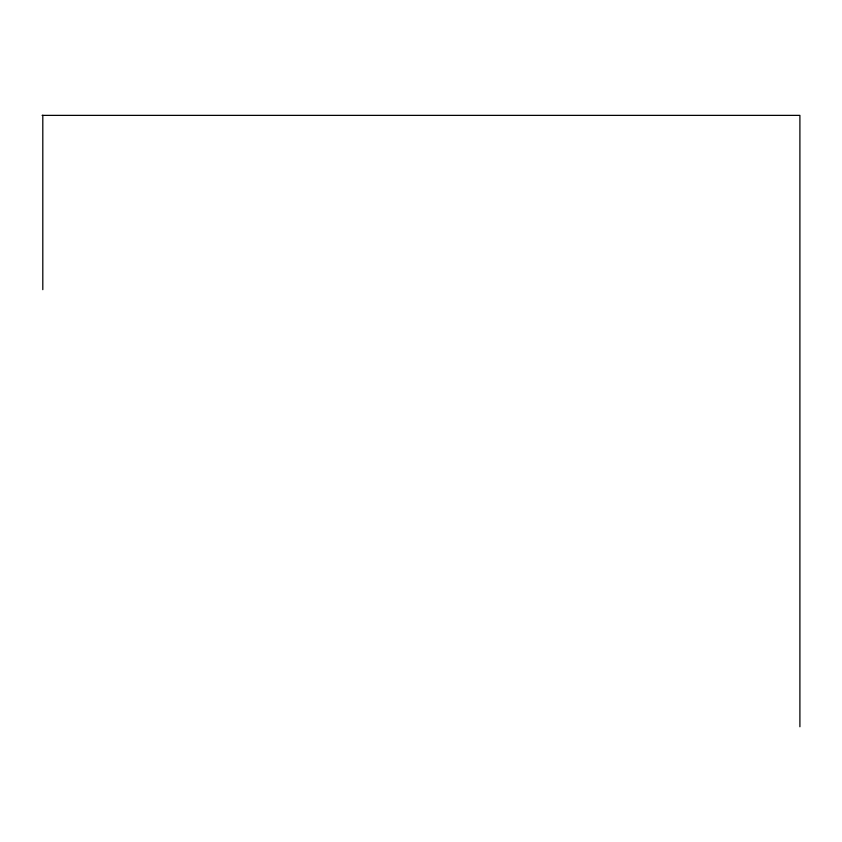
<?xml version="1.0" encoding="UTF-8"?>
<svg xmlns="http://www.w3.org/2000/svg" width="842" height="842" viewBox="0 0 842 842"><rect width="100%" height="100%" fill="white"/><g stroke="black" fill="none" stroke-linecap="round" stroke-linejoin="round"><path stroke-width="1.26" d="M42.1 115.375L799.9 115.375L799.9 726.762M42.805 115.238L42.805 289.669"/></g></svg>
